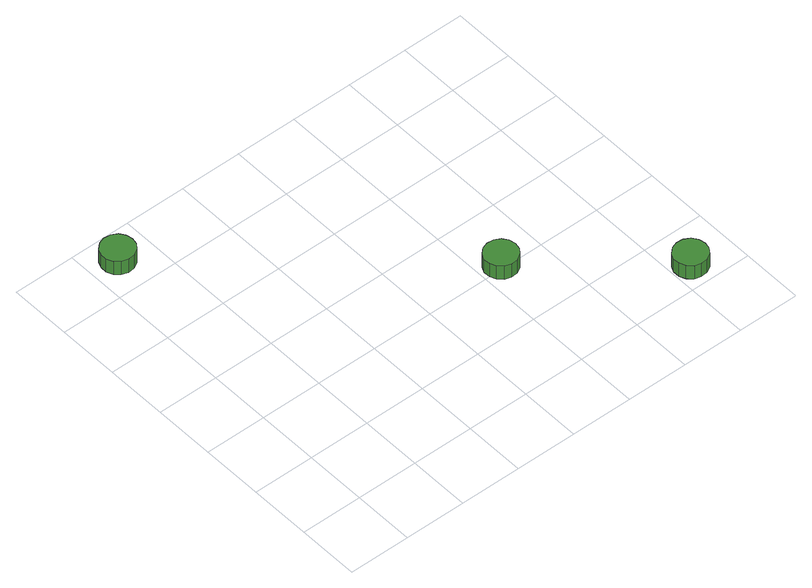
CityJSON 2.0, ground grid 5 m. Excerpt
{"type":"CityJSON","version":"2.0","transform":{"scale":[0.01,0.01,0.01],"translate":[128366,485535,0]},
"CityObjects":{
"tree1":{"type":"SolitaryVegetationObject","attributes":{"function":"something"},"geometry":[{"type":"MultiSurface","lod":"1","boundaries":[[[0,1,2,3,4,5,6,7,8,9,10,11,12,13,14]],[[15,16,17,18,19,20,21,22,23,24,25,26,27,28,29]],[[0,29,28,1]],[[1,28,27,2]],[[2,27,26,3]],[[3,26,25,4]],[[4,25,24,5]],[[5,24,23,6]],[[6,23,22,7]],[[7,22,21,8]],[[8,21,20,9]],[[9,20,19,10]],[[10,19,18,11]],[[11,18,17,12]],[[12,17,16,13]],[[13,16,15,14]],[[14,15,29,0]]]}]},
"tree2":{"type":"SolitaryVegetationObject","attributes":{"function":"something"},"geometry":[{"type":"MultiSurface","lod":"1","boundaries":[[[30,31,32,33,34,35,36,37,38,39,40,41,42,43,44]],[[45,46,47,48,49,50,51,52,53,54,55,56,57,58,59]],[[30,59,58,31]],[[31,58,57,32]],[[32,57,56,33]],[[33,56,55,34]],[[34,55,54,35]],[[35,54,53,36]],[[36,53,52,37]],[[37,52,51,38]],[[38,51,50,39]],[[39,50,49,40]],[[40,49,48,41]],[[41,48,47,42]],[[42,47,46,43]],[[43,46,45,44]],[[44,45,59,30]]]}]},
"tree3":{"type":"SolitaryVegetationObject","attributes":{"function":"something"},"geometry":[{"type":"MultiSurface","lod":"1","boundaries":[[[60,61,62,63,64,65,66,67,68,69,70,71,72,73,74]],[[75,76,77,78,79,80,81,82,83,84,85,86,87,88,89]],[[60,89,88,61]],[[61,88,87,62]],[[62,87,86,63]],[[63,86,85,64]],[[64,85,84,65]],[[65,84,83,66]],[[66,83,82,67]],[[67,82,81,68]],[[68,81,80,69]],[[69,80,79,70]],[[70,79,78,71]],[[71,78,77,72]],[[72,77,76,73]],[[73,76,75,74]],[[74,75,89,60]]]}]}
},
"vertices":[
[343,2765,198],[332,2819,198],[300,2864,198],[252,2891,198],[197,2897,198],[145,2880,198],[104,2843,198],[82,2793,198],[82,2738,198],[104,2688,198],[145,2651,198],[197,2634,198],[252,2640,198],[300,2667,198],[332,2711,198],[332,2711,69],[300,2667,69],[252,2640,69],[197,2634,69],[145,2651,69],[104,2688,69],[82,2738,69],[82,2793,69],[104,2843,69],[145,2880,69],[197,2897,69],[252,2891,69],[300,2864,69],[332,2819,69],[343,2765,69],
[2295,1030,189],[2284,1084,189],[2252,1128,189],[2204,1155,189],[2150,1161,189],[2098,1144,189],[2058,1107,189],[2035,1057,189],[2035,1003,189],[2058,953,189],[2098,916,189],[2150,900,189],[2204,905,189],[2252,933,189],[2284,977,189],[2284,977,60],[2252,933,60],[2204,905,60],[2150,900,60],[2098,916,60],[2058,953,60],[2035,1003,60],[2035,1057,60],[2058,1107,60],[2098,1144,60],[2150,1161,60],[2204,1155,60],[2252,1128,60],[2284,1084,60],[2295,1030,60],
[3279,190,186],[3268,244,186],[3236,289,186],[3188,316,186],[3133,322,186],[3081,305,186],[3040,268,186],[3018,218,186],[3018,163,186],[3040,113,186],[3081,76,186],[3133,59,186],[3188,65,186],[3236,92,186],[3268,137,186],[3268,137,57],[3236,92,57],[3188,65,57],[3133,59,57],[3081,76,57],[3040,113,57],[3018,163,57],[3018,218,57],[3040,268,57],[3081,305,57],[3133,322,57],[3188,316,57],[3236,289,57],[3268,244,57],[3279,190,57]
]}
